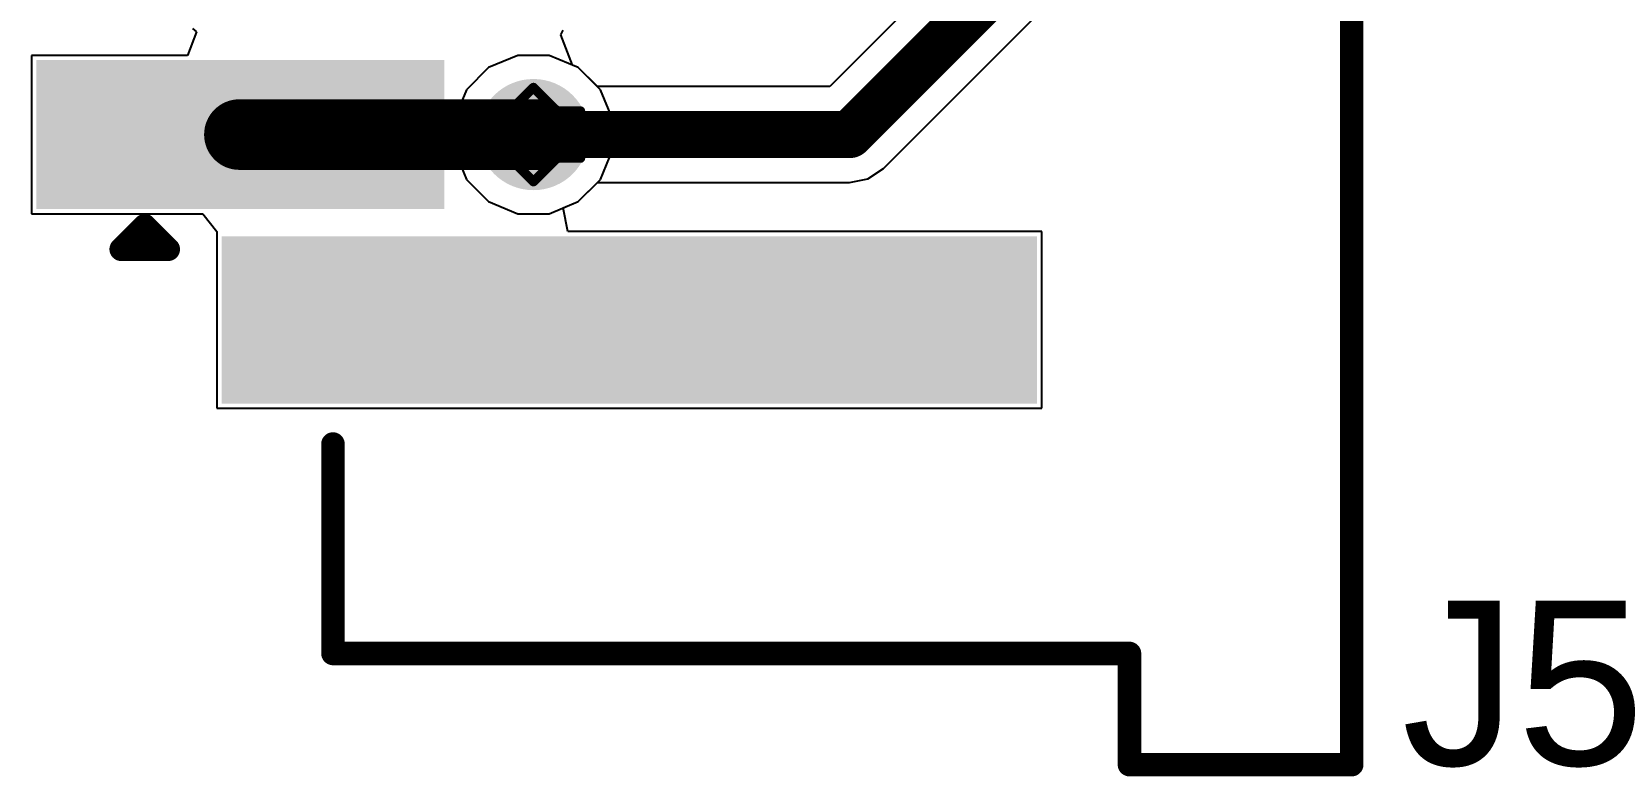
# Model space of a CAD drawing. Header units: inches. Extents: x -0.2 to 15.8, y 0 to 3.5.
# Drawn here: x 0.0166 to 0.3522, y 0.5451 to 0.7034 of the extents above; entities that cross this region are included whole.
import ezdxf

# ---------------------------------------------------------------- set-up
doc = ezdxf.new("R2010")
doc.units = ezdxf.units.IN
doc.header["$MEASUREMENT"] = 0
for name, color, linetype in [('Bottom Layer', 5, 'Continuous'), ('Drill Drawing', 1, 'Continuous'), ('Signal_1', 16, 'Continuous'), ('Signal_2', 76, 'Continuous'), ('Top Layer', 1, 'Continuous'), ('Top Overlay', 2, 'Continuous'), ('Top Paste', 8, 'Continuous'), ('Top Solder', 216, 'Continuous'), ('Via Holes', 16, 'Continuous')]:
    doc.layers.add(name, color=color, linetype=linetype)
doc.styles.add('Arial', font='', dxfattribs={"height": 0.2})
doc.styles.get('Arial').set_extended_font_data('Arial')

msp = doc.modelspace()

# ---------------------------------------------------------------- hatches: boundary and pattern name
at = {"layer": 'Bottom Layer'}
h = msp.add_hatch(color=5, dxfattribs=at)
edge = h.paths.add_edge_path()
edge.add_arc((0.12329, 0.68149), 0.01181, 0, 360)
at = {"layer": 'Signal_1'}
h = msp.add_hatch(color=16, dxfattribs=at)
edge = h.paths.add_edge_path()
edge.add_arc((0.12329, 0.68149), 0.01181, 0, 360)
at = {"layer": 'Signal_2'}
h = msp.add_hatch(color=76, dxfattribs=at)
edge = h.paths.add_edge_path()
edge.add_arc((0.12329, 0.68149), 0.01181, 0, 360)
at = {"layer": 'Top Layer'}
for points in [[(0.02162, 0.66969), (0.02162, 0.69331), (0.10036, 0.69331), (0.10036, 0.66969)], [(0.06099, 0.62835), (0.06099, 0.65591), (0.22635, 0.65591), (0.22635, 0.62835)]]:
    msp.add_hatch(color=1, dxfattribs=at).paths.add_polyline_path(points)
h = msp.add_hatch(color=1, dxfattribs=at)
edge = h.paths.add_edge_path()
edge.add_arc((0.12329, 0.68149), 0.01181, 0, 360)
at = {"layer": 'Top Paste'}
for points in [[(0.02162, 0.66969), (0.02162, 0.69331), (0.10036, 0.69331), (0.10036, 0.66969)], [(0.06099, 0.62835), (0.06099, 0.65591), (0.22635, 0.65591), (0.22635, 0.62835)]]:
    msp.add_hatch(color=8, dxfattribs=at).paths.add_polyline_path(points)
at = {"layer": 'Top Solder'}
for points in [[(0.01762, 0.66569), (0.01762, 0.69731), (0.10436, 0.69731), (0.10436, 0.66569)], [(0.05699, 0.62435), (0.05699, 0.65991), (0.23035, 0.65991), (0.23035, 0.62435)]]:
    msp.add_hatch(color=216, dxfattribs=at).paths.add_polyline_path(points)
at = {"layer": 'Via Holes'}
h = msp.add_hatch(color=7, dxfattribs=at)
edge = h.paths.add_edge_path()
edge.add_arc((0.12329, 0.68149), 0.00591, 0, 360)

# ---------------------------------------------------------------- linework, layer by layer
at = {"layer": 'Bottom Layer'}
for p, q in [((0.11995, 0.6983), (0.11377, 0.69574)), ((0.12663, 0.6983), (0.11995, 0.6983)), ((0.13281, 0.69574), (0.12663, 0.6983)), ((0.11377, 0.69574), (0.10904, 0.69101)), ((0.13754, 0.69101), (0.13281, 0.69574)), ((0.10904, 0.69101), (0.10648, 0.68483)), ((0.1401, 0.68483), (0.13754, 0.69101)), ((0.10648, 0.68483), (0.10648, 0.67815)), ((0.1401, 0.67815), (0.1401, 0.68483)), ((0.10648, 0.67815), (0.10904, 0.67197)), ((0.13754, 0.67197), (0.1401, 0.67815)), ((0.10904, 0.67197), (0.11377, 0.66724)), ((0.13281, 0.66724), (0.13754, 0.67197)), ((0.11377, 0.66724), (0.11995, 0.66468)), ((0.11995, 0.66468), (0.12663, 0.66468)), ((0.12663, 0.66468), (0.13281, 0.66724))]:
    msp.add_line(p, q, dxfattribs=at)
at = {"layer": 'Drill Drawing'}
for points in [[(0.11829, 0.68649, 0.002, 0.002, 0), (0.12329, 0.69149, 0.002, 0.002, 0)], [(0.12329, 0.69149, 0.002, 0.002, 0), (0.12829, 0.68649, 0.002, 0.002, 0)], [(0.11329, 0.68649, 0.002, 0.002, 0), (0.11829, 0.68149, 0.002, 0.002, 0)], [(0.11329, 0.68649, 0.002, 0.002, 0), (0.11829, 0.68649, 0.002, 0.002, 0)], [(0.12829, 0.68649, 0.002, 0.002, 0), (0.13329, 0.68649, 0.002, 0.002, 0)], [(0.12829, 0.68149, 0.002, 0.002, 0), (0.13329, 0.68649, 0.002, 0.002, 0)], [(0.11329, 0.67649, 0.002, 0.002, 0), (0.11829, 0.68149, 0.002, 0.002, 0)], [(0.12829, 0.68149, 0.002, 0.002, 0), (0.13329, 0.67649, 0.002, 0.002, 0)], [(0.11329, 0.67649, 0.002, 0.002, 0), (0.11829, 0.67649, 0.002, 0.002, 0)], [(0.11829, 0.67649, 0.002, 0.002, 0), (0.12329, 0.67149, 0.002, 0.002, 0)], [(0.12329, 0.67149, 0.002, 0.002, 0), (0.12829, 0.67649, 0.002, 0.002, 0)], [(0.12829, 0.67649, 0.002, 0.002, 0), (0.13329, 0.67649, 0.002, 0.002, 0)]]:
    msp.add_lwpolyline(points, format="xyseb", dxfattribs=at)
for points in [[(0.12279, 0.69149, 0.001, 0.001, 1), (0.12379, 0.69149, 0.001, 0.001, 1)], [(0.12279, 0.69149, 0.001, 0.001, 1), (0.12379, 0.69149, 0.001, 0.001, 1)], [(0.11279, 0.68649, 0.001, 0.001, 1), (0.11379, 0.68649, 0.001, 0.001, 1)], [(0.11279, 0.68649, 0.001, 0.001, 1), (0.11379, 0.68649, 0.001, 0.001, 1)], [(0.11779, 0.68649, 0.001, 0.001, 1), (0.11879, 0.68649, 0.001, 0.001, 1)], [(0.11779, 0.68649, 0.001, 0.001, 1), (0.11879, 0.68649, 0.001, 0.001, 1)], [(0.12779, 0.68649, 0.001, 0.001, 1), (0.12879, 0.68649, 0.001, 0.001, 1)], [(0.12779, 0.68649, 0.001, 0.001, 1), (0.12879, 0.68649, 0.001, 0.001, 1)], [(0.13279, 0.68649, 0.001, 0.001, 1), (0.13379, 0.68649, 0.001, 0.001, 1)], [(0.13279, 0.68649, 0.001, 0.001, 1), (0.13379, 0.68649, 0.001, 0.001, 1)], [(0.11779, 0.68149, 0.001, 0.001, 1), (0.11879, 0.68149, 0.001, 0.001, 1)], [(0.11779, 0.68149, 0.001, 0.001, 1), (0.11879, 0.68149, 0.001, 0.001, 1)], [(0.12779, 0.68149, 0.001, 0.001, 1), (0.12879, 0.68149, 0.001, 0.001, 1)], [(0.12779, 0.68149, 0.001, 0.001, 1), (0.12879, 0.68149, 0.001, 0.001, 1)], [(0.11279, 0.67649, 0.001, 0.001, 1), (0.11379, 0.67649, 0.001, 0.001, 1)], [(0.11279, 0.67649, 0.001, 0.001, 1), (0.11379, 0.67649, 0.001, 0.001, 1)], [(0.11779, 0.67649, 0.001, 0.001, 1), (0.11879, 0.67649, 0.001, 0.001, 1)], [(0.11779, 0.67649, 0.001, 0.001, 1), (0.11879, 0.67649, 0.001, 0.001, 1)], [(0.12779, 0.67649, 0.001, 0.001, 1), (0.12879, 0.67649, 0.001, 0.001, 1)], [(0.12779, 0.67649, 0.001, 0.001, 1), (0.12879, 0.67649, 0.001, 0.001, 1)], [(0.13279, 0.67649, 0.001, 0.001, 1), (0.13379, 0.67649, 0.001, 0.001, 1)], [(0.13279, 0.67649, 0.001, 0.001, 1), (0.13379, 0.67649, 0.001, 0.001, 1)], [(0.12279, 0.67149, 0.001, 0.001, 1), (0.12379, 0.67149, 0.001, 0.001, 1)], [(0.12279, 0.67149, 0.001, 0.001, 1), (0.12379, 0.67149, 0.001, 0.001, 1)]]:
    msp.add_lwpolyline(points, format="xyseb", close=True, dxfattribs=at)
at = {"layer": 'Signal_1'}
for p, q in [((0.11995, 0.6983), (0.11377, 0.69574)), ((0.12663, 0.6983), (0.11995, 0.6983)), ((0.13281, 0.69574), (0.12663, 0.6983)), ((0.11377, 0.69574), (0.10904, 0.69101)), ((0.13754, 0.69101), (0.13281, 0.69574)), ((0.10904, 0.69101), (0.10648, 0.68483)), ((0.1401, 0.68483), (0.13754, 0.69101)), ((0.10648, 0.68483), (0.10648, 0.67815)), ((0.1401, 0.67815), (0.1401, 0.68483)), ((0.10648, 0.67815), (0.10904, 0.67197)), ((0.13754, 0.67197), (0.1401, 0.67815)), ((0.10904, 0.67197), (0.11377, 0.66724)), ((0.13281, 0.66724), (0.13754, 0.67197)), ((0.11377, 0.66724), (0.11995, 0.66468)), ((0.11995, 0.66468), (0.12663, 0.66468)), ((0.12663, 0.66468), (0.13281, 0.66724))]:
    msp.add_line(p, q, dxfattribs=at)
at = {"layer": 'Signal_2'}
for p, q in [((0.1977, 0.67428), (0.27421, 0.75079)), ((0.22949, 0.73491), (0.18627, 0.69169)), ((0.11995, 0.6983), (0.11377, 0.69574)), ((0.12663, 0.6983), (0.11995, 0.6983)), ((0.13281, 0.69574), (0.12663, 0.6983)), ((0.11377, 0.69574), (0.10904, 0.69101)), ((0.13687, 0.69169), (0.13281, 0.69574)), ((0.18627, 0.69169), (0.13687, 0.69169)), ((0.10904, 0.69101), (0.10648, 0.68483)), ((0.10648, 0.68483), (0.10648, 0.67815)), ((0.10648, 0.67815), (0.10904, 0.67197)), ((0.10904, 0.67197), (0.11377, 0.66724)), ((0.13281, 0.66724), (0.13687, 0.67129)), ((0.13687, 0.67129), (0.19049, 0.67129)), ((0.19049, 0.67129), (0.19439, 0.67207)), ((0.19439, 0.67207), (0.1977, 0.67428)), ((0.11377, 0.66724), (0.11995, 0.66468)), ((0.11995, 0.66468), (0.12663, 0.66468)), ((0.12663, 0.66468), (0.13281, 0.66724))]:
    msp.add_line(p, q, dxfattribs=at)
for points in [[(0.19049, 0.68149, 0.01, 0.01, 0), (0.267, 0.758, 0.01, 0.01, 0)], [(0.12329, 0.68149, 0.01, 0.01, 0), (0.19049, 0.68149, 0.01, 0.01, 0)]]:
    msp.add_lwpolyline(points, format="xyseb", dxfattribs=at)
for points in [[(0.12079, 0.68149, 0.005, 0.005, 1), (0.12579, 0.68149, 0.005, 0.005, 1)], [(0.18799, 0.68149, 0.005, 0.005, 1), (0.19299, 0.68149, 0.005, 0.005, 1)], [(0.18799, 0.68149, 0.005, 0.005, 1), (0.19299, 0.68149, 0.005, 0.005, 1)]]:
    msp.add_lwpolyline(points, format="xyseb", close=True, dxfattribs=at)
at = {"layer": 'Top Layer'}
for p, q in [((0.05167, 0.70331), (0.04977, 0.69831)), ((0.05083, 0.70406), (0.05167, 0.70331)), ((0.12912, 0.70268), (0.12958, 0.70365)), ((0.13159, 0.69625), (0.12912, 0.70268)), ((0.04977, 0.69831), (0.01662, 0.69831)), ((0.01662, 0.69831), (0.01662, 0.66469)), ((0.13281, 0.69574), (0.13159, 0.69625)), ((0.13754, 0.69101), (0.13281, 0.69574)), ((0.1401, 0.68483), (0.13754, 0.69101)), ((0.1401, 0.67815), (0.1401, 0.68483)), ((0.13754, 0.67197), (0.1401, 0.67815)), ((0.13281, 0.66724), (0.13754, 0.67197)), ((0.01662, 0.66469), (0.05304, 0.66469)), ((0.05304, 0.66469), (0.05599, 0.66091)), ((0.1296, 0.66591), (0.13281, 0.66724)), ((0.1306, 0.66091), (0.1296, 0.66591)), ((0.05599, 0.66091), (0.05599, 0.65969)), ((0.05599, 0.65969), (0.05599, 0.62335)), ((0.23135, 0.66091), (0.1306, 0.66091)), ((0.23135, 0.62335), (0.23135, 0.66091)), ((0.05599, 0.62335), (0.23135, 0.62335))]:
    msp.add_line(p, q, dxfattribs=at)
msp.add_lwpolyline([(0.06079, 0.68149, 0.015, 0.015, 0), (0.12429, 0.68149, 0.015, 0.015, 0)], format="xyseb", dxfattribs=at)
for points in [[(0.05704, 0.68149, 0.0075, 0.0075, 1), (0.06454, 0.68149, 0.0075, 0.0075, 1)], [(0.12054, 0.68149, 0.0075, 0.0075, 1), (0.12804, 0.68149, 0.0075, 0.0075, 1)]]:
    msp.add_lwpolyline(points, format="xyseb", close=True, dxfattribs=at)
at = {"layer": 'Top Overlay'}
for points in [[(0.29721, 0.54764, 0.005, 0.005, 0), (0.29721, 0.97284, 0.005, 0.005, 0)], [(0.03567, 0.65713, 0.005, 0.005, 0), (0.04067, 0.66213, 0.005, 0.005, 0)], [(0.04067, 0.66213, 0.005, 0.005, 0), (0.04567, 0.65713, 0.005, 0.005, 0)], [(0.03567, 0.65713, 0.005, 0.005, 0), (0.04567, 0.65713, 0.005, 0.005, 0)], [(0.08068, 0.57126, 0.005, 0.005, 0), (0.08068, 0.61575, 0.005, 0.005, 0)], [(0.08068, 0.57126, 0.005, 0.005, 0), (0.24997, 0.57126, 0.005, 0.005, 0)], [(0.24997, 0.54764, 0.005, 0.005, 0), (0.24997, 0.57126, 0.005, 0.005, 0)], [(0.24997, 0.54764, 0.005, 0.005, 0), (0.29721, 0.54764, 0.005, 0.005, 0)]]:
    msp.add_lwpolyline(points, format="xyseb", dxfattribs=at)
for points in [[(0.03942, 0.66213, 0.0025, 0.0025, 1), (0.04192, 0.66213, 0.0025, 0.0025, 1)], [(0.03942, 0.66213, 0.0025, 0.0025, 1), (0.04192, 0.66213, 0.0025, 0.0025, 1)], [(0.03442, 0.65713, 0.0025, 0.0025, 1), (0.03692, 0.65713, 0.0025, 0.0025, 1)], [(0.03442, 0.65713, 0.0025, 0.0025, 1), (0.03692, 0.65713, 0.0025, 0.0025, 1)], [(0.04442, 0.65713, 0.0025, 0.0025, 1), (0.04692, 0.65713, 0.0025, 0.0025, 1)], [(0.04442, 0.65713, 0.0025, 0.0025, 1), (0.04692, 0.65713, 0.0025, 0.0025, 1)], [(0.07943, 0.61575, 0.0025, 0.0025, 1), (0.08193, 0.61575, 0.0025, 0.0025, 1)], [(0.07943, 0.57126, 0.0025, 0.0025, 1), (0.08193, 0.57126, 0.0025, 0.0025, 1)], [(0.07943, 0.57126, 0.0025, 0.0025, 1), (0.08193, 0.57126, 0.0025, 0.0025, 1)], [(0.24872, 0.57126, 0.0025, 0.0025, 1), (0.25122, 0.57126, 0.0025, 0.0025, 1)], [(0.24872, 0.57126, 0.0025, 0.0025, 1), (0.25122, 0.57126, 0.0025, 0.0025, 1)], [(0.24872, 0.54764, 0.0025, 0.0025, 1), (0.25122, 0.54764, 0.0025, 0.0025, 1)], [(0.24872, 0.54764, 0.0025, 0.0025, 1), (0.25122, 0.54764, 0.0025, 0.0025, 1)], [(0.29596, 0.54764, 0.0025, 0.0025, 1), (0.29846, 0.54764, 0.0025, 0.0025, 1)], [(0.29596, 0.54764, 0.0025, 0.0025, 1), (0.29846, 0.54764, 0.0025, 0.0025, 1)]]:
    msp.add_lwpolyline(points, format="xyseb", close=True, dxfattribs=at)

# ---------------------------------------------------------------- texts
at = {"layer": 'Top Overlay', "style": 'Arial'}
msp.add_text('J5', height=0.035, dxfattribs=at).set_placement((0.30784, 0.54751))

doc.saveas('drawing.dxf')
